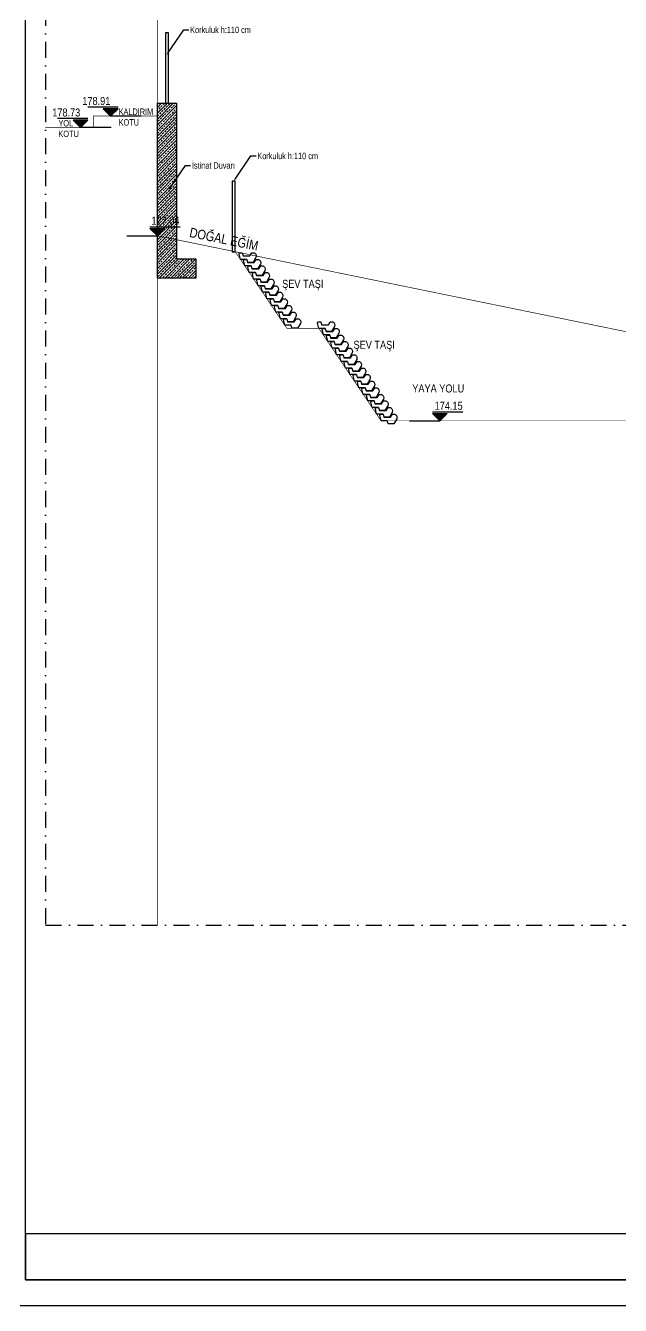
# Model space of a CAD drawing. Header units: millimetres. Extents: x 82776 to 137242, y 11666 to 27998.
# Drawn here: x 128567 to 129497, y 24998 to 26996 of the extents above; entities that cross this region are included whole.
import ezdxf
from ezdxf import colors
from ezdxf.entities.mleader import LeaderData, LeaderLine
from ezdxf.math import Vec2, Vec3

# ---------------------------------------------------------------- set-up
doc = ezdxf.new("R2010")
doc.units = ezdxf.units.MM
for name, pattern in [('ACAD_ISO03W100', [30, 12, -18]), ('DASHDOT', [1, 0.5, -0.25, 0, -0.25]), ('DASHED', [15, 10, -5])]:
    doc.linetypes.add(name, pattern=pattern)
for name, color, linetype in [('0_IFC_Elevation_4', 11, 'Continuous'), ('0_IFC_Hatch_Structure', 251, 'Continuous'), ('0_IFC_Legend_Viewport', 7, 'Continuous'), ('0_IFC_Notation_Level_50', 160, 'Continuous'), ('0_IFC_Notation_Section_50', 10, 'Continuous'), ('0_IFC_Parsel Sınırı', 191, 'ACAD_ISO03W100'), ('0_IFC_Text_Explanation_50', 231, 'Continuous'), ('1_IFC_Concrete_Section', 50, 'Continuous'), ('2_IFC_Handrail', 181, 'Continuous'), ('7_IFC_Landscape', 45, 'Continuous')]:
    doc.layers.add(name, color=color, linetype=linetype)
doc.styles.add('IFC_TEXT', font='ARIALN.TTF')

# ---------------------------------------------------------------- blocks, each defined once
blk = doc.blocks.new('*U2161')
blk.add_lwpolyline([(-3561.9, 0), (-1182.8, 0), (-1182.8, 71.5), (-3561.9, 71.5)], close=True)
at = {"layer": '0_IFC_Legend_Viewport', "transparency": 33554687}
blk.add_lwpolyline([(-3561.9, 2920), (0, 2920), (0, 0), (-3561.9, 0)], close=True, dxfattribs=at)
at = {"style": 'IFC_TEXT'}
for tag, p in [('PAFTA', (-2608, 17.9)), ('KOT', (-1159.1, 18)), ('OLCEK', (-110.4, 17.9))]:
    blk.add_attdef(tag, p, '', height=35, dxfattribs=at)
blk = doc.blocks.new('0_IFC_NOT_RUDELEVEL_50_N')
at = {"layer": '0_IFC_Notation_Level_50'}
h = blk.add_hatch(color=256, dxfattribs=at)
h.dxf.hatch_style = 1
h.paths.add_polyline_path([(-201.6, 201.6), (201.6, 201.6), (0, 0)])
for p, q in [((-834.4, 0), (0, 0)), ((-201.6, 246.4), (627.2, 246.4))]:
    blk.add_line(p, q, dxfattribs=at)
blk.add_lwpolyline([(-201.6, 201.6), (201.6, 201.6), (0, 0), (-201.6, 201.6)], dxfattribs=at)
at = {"layer": '0_IFC_Notation_Level_50', "style": 'IFC_TEXT'}
blk.add_attdef('LEVEL', (-201.6, 302.4), '', height=280, dxfattribs=at)
blk = doc.blocks.new('A_GR4_DE')
at = {"layer": '0_IFC_Elevation_4', "linetype": 'DASHED', "const_width": 1}
blk.add_lwpolyline([(-2900.3, 621), (-1800, 396), (0, 0), (285, -52.1)], dxfattribs=at)
ref = blk.add_blockref('0_IFC_NOT_RUDELEVEL_50_N', (-2900.3, 621), dxfattribs=dict(xscale=0.0571428571427681, yscale=0.0571428571427681, zscale=0.0571428571427681))
ref.add_attrib('LEVEL', '177.04', (-2909.6, 638.3), dxfattribs={"layer": '0_IFC_Notation_Level_50', "height": 12.5, "style": 'IFC_TEXT'})
at = {"layer": '0_IFC_Elevation_4', "linetype": 'DASHED', "ltscale": 3, "insert": (-2848.1, 634), "char_height": 15, "attachment_point": 1, "rotation": 348.556, "style": 'IFC_TEXT'}
blk.add_mtext_dynamic_manual_height_columns('\\pxt4;DOĞAL EĞİM', width=252.297, gutter_width=125, heights=[0], dxfattribs=at)
blk = doc.blocks.new('SEV TASI')
blk.add_wipeout([(3.1, 10.3), (-0.4, 10.3), (-0.8, 10.3), (-1.1, 10.1), (-1.5, 9.9), (-1.7, 9.7), (-1.9, 9.4), (-2, 9), (-2.1, 8.6), (-2, 8.2), (0, 0), (10, 0), (11.2, -4.7), (19.9, -4.7), (24.4, 2.9), (24.8, 3.9), (24.9, 5), (24.8, 6.1), (24.5, 7.2), (24, 8.2), (23.3, 9.1), (22.4, 9.8), (21.4, 10.3), (17.9, 10.3), (14.8, 5.6), (4.3, 5.6)]).dxf.layer = '7_IFC_Landscape'
at = {"layer": '7_IFC_Landscape'}
blk.add_lwpolyline([(0, 0), (-2, 8.2, -0.486604), (-0.4, 10.3), (3.1, 10.3), (4.3, 5.6), (14.8, 5.6), (17.9, 10.3), (21.4, 10.3, -0.425542), (24.4, 2.9), (19.9, -4.7), (11.2, -4.7), (10, 0)], format="xyb", close=True, dxfattribs=at)
blk = doc.blocks.new('*U2136')
blk.add_blockref('SEV TASI', (5.8, -8.6))
blk.add_blockref('SEV TASI', (12.8, -18.9))
blk.add_blockref('SEV TASI', (19.7, -29.3))
blk.add_blockref('SEV TASI', (26.6, -39.6))
blk.add_blockref('SEV TASI', (33.6, -49.9))
blk.add_blockref('SEV TASI', (40.5, -60.2))
blk.add_blockref('SEV TASI', (47.5, -70.5))
blk.add_blockref('SEV TASI', (54.4, -80.8))
blk.add_blockref('SEV TASI', (61.3, -91.1))
blk.add_blockref('SEV TASI', (68.3, -101.4))
blk.add_blockref('SEV TASI', (75.2, -111.7))
blk.add_blockref('SEV TASI', (82.2, -122))
blk.add_blockref('SEV TASI', (89.1, -132.3))
blk.add_blockref('SEV TASI', (96.1, -142.7))
blk.add_blockref('SEV TASI', (103, -153))
blk = doc.blocks.new('*U2483')
blk.add_blockref('SEV TASI', (33.5, -49.8))
blk.add_blockref('SEV TASI', (40.4, -60.1))
blk.add_blockref('SEV TASI', (47.4, -70.4))
blk.add_blockref('SEV TASI', (54.3, -80.7))
blk.add_blockref('SEV TASI', (61.3, -91))
blk.add_blockref('SEV TASI', (68.2, -101.3))
blk.add_blockref('SEV TASI', (75.1, -111.6))
blk.add_blockref('SEV TASI', (82.1, -121.9))
blk.add_blockref('SEV TASI', (89, -132.2))
blk.add_blockref('SEV TASI', (96, -142.5))
blk.add_blockref('SEV TASI', (102.9, -152.8))
blk = doc.blocks.new('A GR4')
at = {"layer": '0_IFC_Hatch_Structure'}
h = blk.add_hatch(dxfattribs=at)
h.set_pattern_fill('ANSI33', color=256, angle=180)
h.set_pattern_definition([(225, (-131936.993, -25033.083), (4.49012806, -4.49012806), []), (225, (-131941.483, -25033.083), (4.49012806, -4.49012806), [3.175, -1.5875])])
h.paths.add_polyline_path([(-3020.3, 1366), (-3020.3, 1122.9), (-2990.3, 1122.9), (-2990.3, 1092.9), (-3050.3, 1092.9), (-3050.3, 1366)])
at = {"layer": '0_IFC_Notation_Section_50', "linetype": 'DASHDOT', "ltscale": 50}
blk.add_lwpolyline([(250, 82.4), (250, 1912.7), (-3225.3, 1912.7), (-3225.3, 82.4)], close=True, dxfattribs=at)
at = {"layer": '0_IFC_Parsel Sınırı', "ltscale": 0.3, "const_width": 1}
blk.add_lwpolyline([(-3050.3, 82.4), (-3050.3, 1599.3)], dxfattribs=at)
at = {"layer": '1_IFC_Concrete_Section'}
blk.add_lwpolyline([(-3020.3, 1366), (-3020.3, 1122.9), (-2990.3, 1122.9), (-2990.3, 1092.9), (-3050.3, 1092.9), (-3050.3, 1366)], close=True, dxfattribs=at)
at = {"layer": '2_IFC_Handrail'}
blk.add_lwpolyline([(-3032.7, 1366), (-3032.7, 1476), (-3037.7, 1476), (-3037.7, 1366)], close=True, dxfattribs=at)
at = {"layer": '7_IFC_Landscape', "const_width": 1}
blk.add_lwpolyline([(-3050.3, 1346), (-3150.3, 1346), (-3150.3, 1328), (-3225.3, 1328)], dxfattribs=at)
ref = blk.add_blockref('0_IFC_NOT_RUDELEVEL_50_N', (-3123.3, 1346), dxfattribs=dict(xscale=-0.0571428571427681, yscale=0.0571428571427681, zscale=0.0571428571427681))
ref.add_attrib('LEVEL', '178.91', (-3167.6, 1363.3), dxfattribs={"layer": '0_IFC_Notation_Level_50', "height": 12.5, "style": 'IFC_TEXT'})
ref = blk.add_blockref('0_IFC_NOT_RUDELEVEL_50_N', (-3170.3, 1328), dxfattribs=dict(xscale=-0.0571428571427681, yscale=0.0571428571427681, zscale=0.0571428571427681))
ref.add_attrib('LEVEL', '178.73', (-3214.6, 1345.3), dxfattribs={"layer": '0_IFC_Notation_Level_50', "height": 12.5, "style": 'IFC_TEXT'})
ref = blk.add_blockref('0_IFC_NOT_RUDELEVEL_50_N', (-2608.8, 870), dxfattribs=dict(xscale=0.0571428571427681, yscale=0.0571428571427681, zscale=0.0571428571427681))
ref.add_attrib('LEVEL', '174.15', (-2617, 887.3), dxfattribs={"layer": '0_IFC_Notation_Level_50', "height": 12.5, "style": 'IFC_TEXT'})
at = {"layer": '0_IFC_Notation_Level_50', "char_height": 10, "attachment_point": 1, "style": 'IFC_TEXT'}
for s, width, gutter_width, insert in [('\\pxt4;YOL KOTU', 36.467, 125, (-3204.9, 1339.8, 87363.2)), ('KALDIRIM KOTU', 71.34, 12.5, (-3110.8, 1357.8))]:
    blk.add_mtext_dynamic_manual_height_columns(s, width=width, gutter_width=gutter_width, heights=[0], dxfattribs=dict(at, insert=insert))
at = {"layer": '0_IFC_Text_Explanation_50', "insert": (-2651.9, 926.8), "char_height": 12.5, "attachment_point": 1, "style": 'IFC_TEXT'}
blk.add_mtext_dynamic_manual_height_columns('YAYA YOLU', width=83.648, gutter_width=12.5, heights=[0], dxfattribs=at)
at = {"layer": '0_IFC_Text_Explanation_50'}
ml = blk.add_multileader_mtext('Standard', dxfattribs=at)
ml.set_content('Korkuluk h:110 cm', color=256, style='IFC_TEXT')
ml.set_leader_properties()
ml.build(insert=Vec2(0, 0))
ctx = ml.context
ctx.base_point, ctx.char_height, ctx.plane_origin = Vec3(-3001, 1480.5), 10, Vec3(-3036.3, 1211.9)
notes = []
notes.append((ctx, [(0, (1, 1, 0), (-3009, 1480.5), (1, 0), 8, [(0, [(-3036, 1440.9)], 0, [])])]))
ctx.mtext.insert, ctx.mtext.rotation, ctx.mtext.flow_direction = Vec3(-2999, 1485.6), 6.283185, 5
ml = blk.add_multileader_mtext('Standard', dxfattribs=at)
ml.set_content('Korkuluk h:110 cm', color=256, style='IFC_TEXT')
ml.set_leader_properties()
ml.build(insert=Vec2(0, 0))
ctx = ml.context
ctx.base_point, ctx.char_height, ctx.plane_origin = Vec3(-2896.1, 1283.7, -346238.3), 10, Vec3(-2931.3, 1025.1, -346238.3)
notes.append((ctx, [(0, (1, 1, 0), (-2904.1, 1283.7, -346238.3), (1, 0), 8, [(0, [(-2931.1, 1244.1, -346238.3)], 0, [])])]))
ctx.mtext.insert, ctx.mtext.rotation, ctx.mtext.flow_direction = Vec3(-2894.1, 1288.7, -346238.3), 6.283185, 5
ml = blk.add_multileader_mtext('Standard', dxfattribs=at)
ml.set_content('İstinat Duvarı', color=256, style='IFC_TEXT')
ml.set_leader_properties()
ml.build(insert=Vec2(0, 0))
ctx = ml.context
ctx.base_point, ctx.char_height, ctx.plane_origin = Vec3(-2998.4, 1268.7, -346238.3), 10, Vec3(-3033.4, 1315.2, -346238.3)
notes.append((ctx, [(0, (1, 1, 0), (-3006.4, 1268.7, -346238.3), (1, 0), 8, [(0, [(-3033.4, 1229.2, -346238.3)], 0, [])])]))
ctx.mtext.insert, ctx.mtext.rotation, ctx.mtext.flow_direction = Vec3(-2996.4, 1273.8, -346238.3), 6.283185, 5
for ctx, leaders in notes:
    for number, flags, end, landing, length, lines in leaders:
        leader = LeaderData()
        leader.index, (leader.has_last_leader_line, leader.has_dogleg_vector, leader.attachment_direction) = number, flags
        leader.last_leader_point, leader.dogleg_vector, leader.dogleg_length = Vec3(end), Vec3(landing), length
        for number, points, colour, breaks in lines:
            line = LeaderLine()
            line.index, line.vertices, line.color, line.breaks = number, Vec3.list(points), colors.encode_raw_color(colour), breaks
            leader.lines.append(line)
        ctx.leaders.append(leader)
at = {"rotation": 359.9999999936056}
for name, p in [('*U2483', (-2954.1, 1172, -346238.3)), ('*U2136', (-2803.7, 1023, -346238.3))]:
    blk.add_blockref(name, p, dxfattribs=at)
at = {"layer": '2_IFC_Handrail', "elevation": -346238.3}
blk.add_lwpolyline([(-2928.6, 1134.1), (-2928.6, 1244.1), (-2933.6, 1244.1), (-2933.6, 1134.1)], close=True, dxfattribs=at)
at = {"layer": '7_IFC_Landscape', "const_width": 1, "elevation": -346238.3}
blk.add_lwpolyline([(-1965, 870), (-2700.7, 870), (-2797.9, 1014.3), (-2847.9, 1014.3), (-2928.6, 1134.1), (-3020.3, 1152.9)], dxfattribs=at)
blk.add_blockref('A_GR4_DE', (-150, 538))
at = {"layer": '0_IFC_Text_Explanation_50', "char_height": 12.5, "attachment_point": 1, "style": 'IFC_TEXT'}
for insert in [(-2855.3, 1090.2, -346238.3), (-2743.7, 995, -346238.3)]:
    blk.add_mtext_dynamic_manual_height_columns('ŞEV TAŞI', width=83.648, gutter_width=12.5, heights=[0], dxfattribs=dict(at, insert=insert))

msp = doc.modelspace()

# ---------------------------------------------------------------- linework, layer by layer
msp.add_lwpolyline([(82776.4, 27997.6), (82776.4, 24997.6), (137241.5, 24997.6), (137241.5, 27997.6)], close=True)

# ---------------------------------------------------------------- block references
msp.add_blockref('*U2161', (132129.4, 25037.6))

# ---------------------------------------------------------------- next in the draw order: block references
msp.add_blockref('A GR4', (131823.7, 25509.1))

doc.saveas('drawing.dxf')
